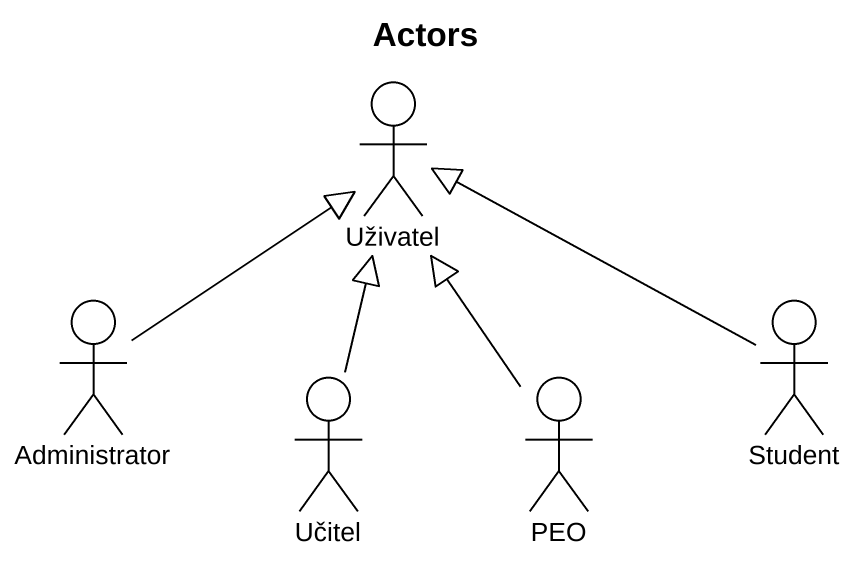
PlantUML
@startuml
title Actors
actor Uživatel
actor Administrator
actor Učitel
actor PEO
actor Student
Administrator -up-|> Uživatel
Učitel -up-|> Uživatel
PEO -up-|> Uživatel
Student -left-|> Uživatel
@enduml
